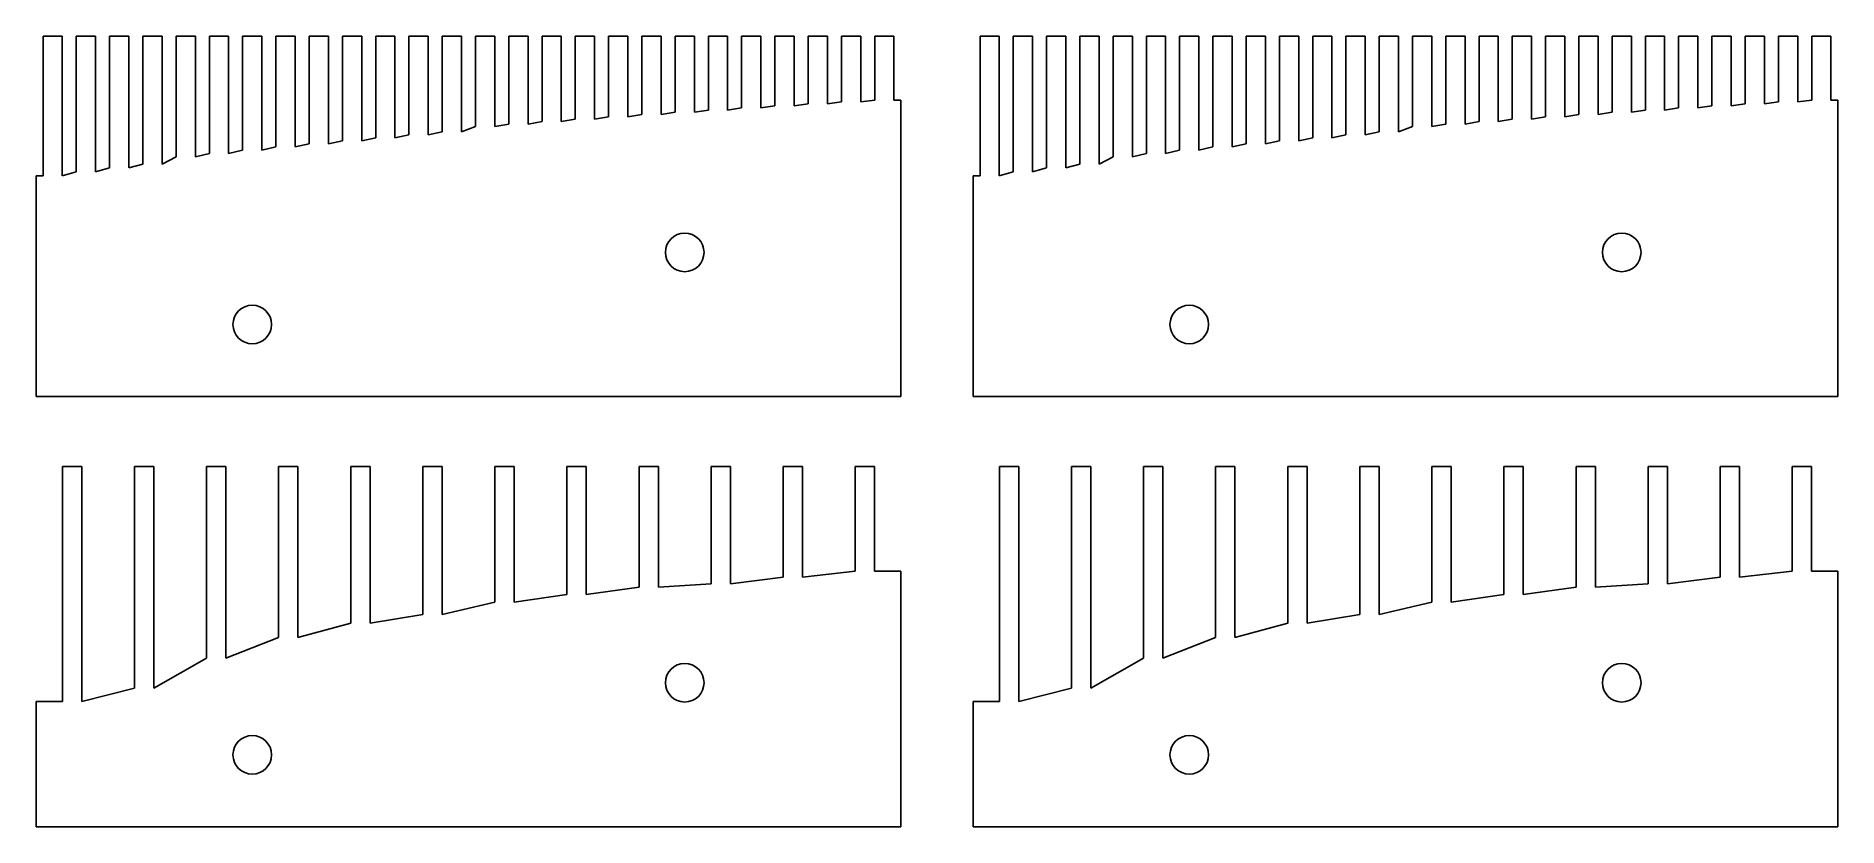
# Model space of a CAD drawing. Header units: inches. Extents: x 0.31 to 6.56, y 8.65 to 11.4.
import ezdxf

# ---------------------------------------------------------------- set-up
doc = ezdxf.new("R2010")
doc.units = ezdxf.units.IN
doc.header["$MEASUREMENT"] = 0

msp = doc.modelspace()

# ---------------------------------------------------------------- linework, layer by layer
at = {"color": 7}
for p, q in [((0.332, 10.9125), (0.332, 11.3967)), ((0.332, 11.3967), (0.3989, 11.3967)), ((0.3989, 11.3967), (0.3989, 10.9125)), ((0.4474, 10.9263), (0.4474, 11.3967)), ((0.4474, 11.3967), (0.5143, 11.3967)), ((0.5143, 11.3967), (0.5143, 10.9263)), ((0.5628, 10.9396), (0.5628, 11.3967)), ((0.5628, 11.3967), (0.6297, 11.3967)), ((0.6297, 11.3967), (0.6297, 10.9396)), ((0.6782, 10.9527), (0.6782, 11.3967)), ((0.6782, 11.3967), (0.745, 11.3967)), ((0.745, 11.3967), (0.745, 10.9527)), ((0.7936, 10.9776), (0.7936, 11.3967)), ((0.7936, 11.3967), (0.8604, 11.3967)), ((0.8604, 11.3967), (0.8604, 10.9776)), ((0.9089, 10.9895), (0.9089, 11.3967)), ((0.9089, 11.3967), (0.9758, 11.3967)), ((0.9758, 11.3967), (0.9758, 10.9895)), ((1.0243, 11.0011), (1.0243, 11.3967)), ((1.0243, 11.3967), (1.0912, 11.3967)), ((1.0912, 11.3967), (1.0912, 11.0011)), ((1.1397, 11.0124), (1.1397, 11.3967)), ((1.1397, 11.3967), (1.2066, 11.3967)), ((1.2066, 11.3967), (1.2066, 11.0124)), ((1.2551, 11.0233), (1.2551, 11.3967)), ((1.2551, 11.3967), (1.322, 11.3967)), ((1.322, 11.3967), (1.322, 11.0233)), ((1.3705, 11.0339), (1.3705, 11.3967)), ((1.3705, 11.3967), (1.4374, 11.3967)), ((1.4374, 11.3967), (1.4374, 11.0339)), ((1.4859, 11.0443), (1.4859, 11.3967)), ((1.4859, 11.3967), (1.5527, 11.3967)), ((1.5527, 11.3967), (1.5527, 11.0443)), ((1.6012, 11.0543), (1.6012, 11.3967)), ((1.6012, 11.3967), (1.6681, 11.3967)), ((1.6681, 11.3967), (1.6681, 11.0543)), ((1.7166, 11.0641), (1.7166, 11.3967)), ((1.7166, 11.3967), (1.7835, 11.3967)), ((1.7835, 11.3967), (1.7835, 11.0641)), ((1.832, 11.0827), (1.832, 11.3967)), ((1.832, 11.3967), (1.8989, 11.3967)), ((1.8989, 11.3967), (1.8989, 11.0827)), ((1.9474, 11.0917), (1.9474, 11.3967)), ((1.9474, 11.3967), (2.0143, 11.3967)), ((2.0143, 11.3967), (2.0143, 11.0917)), ((2.0628, 11.1004), (2.0628, 11.3967)), ((2.0628, 11.3967), (2.1297, 11.3967)), ((2.1297, 11.3967), (2.1297, 11.1004)), ((2.1782, 11.1088), (2.1782, 11.3967)), ((2.1782, 11.3967), (2.245, 11.3967)), ((2.245, 11.3967), (2.245, 11.1088)), ((2.2936, 11.117), (2.2936, 11.3967)), ((2.2936, 11.3967), (2.3604, 11.3967)), ((2.3604, 11.3967), (2.3604, 11.117)), ((2.4089, 11.125), (2.4089, 11.3967)), ((2.4089, 11.3967), (2.4758, 11.3967)), ((2.4758, 11.3967), (2.4758, 11.125)), ((2.5243, 11.1327), (2.5243, 11.3967)), ((2.5243, 11.3967), (2.5912, 11.3967)), ((2.5912, 11.3967), (2.5912, 11.1327)), ((2.6397, 11.1402), (2.6397, 11.3967)), ((2.6397, 11.3967), (2.7066, 11.3967)), ((2.7066, 11.3967), (2.7066, 11.1402)), ((2.7551, 11.1475), (2.7551, 11.3967)), ((2.7551, 11.3967), (2.822, 11.3967)), ((2.822, 11.3967), (2.822, 11.1475)), ((2.8705, 11.1546), (2.8705, 11.3967)), ((2.8705, 11.3967), (2.9374, 11.3967)), ((2.9374, 11.3967), (2.9374, 11.1546)), ((2.9859, 11.1615), (2.9859, 11.3967)), ((2.9859, 11.3967), (3.0527, 11.3967)), ((3.0527, 11.3967), (3.0527, 11.1615)), ((3.1012, 11.1682), (3.1012, 11.3967)), ((3.1012, 11.3967), (3.1681, 11.3967)), ((3.1681, 11.3967), (3.1681, 11.1682)), ((3.2166, 11.1747), (3.2166, 11.3967)), ((3.2166, 11.3967), (3.2835, 11.3967)), ((3.2835, 11.3967), (3.2835, 11.1747)), ((3.582, 10.9125), (3.582, 11.3967)), ((3.582, 11.3967), (3.6489, 11.3967)), ((3.6489, 11.3967), (3.6489, 10.9125)), ((3.6974, 10.9263), (3.6974, 11.3967)), ((3.6974, 11.3967), (3.7643, 11.3967)), ((3.7643, 11.3967), (3.7643, 10.9263)), ((3.8128, 10.9396), (3.8128, 11.3967)), ((3.8128, 11.3967), (3.8797, 11.3967)), ((3.8797, 11.3967), (3.8797, 10.9396)), ((3.9282, 10.9527), (3.9282, 11.3967)), ((3.9282, 11.3967), (3.995, 11.3967)), ((3.995, 11.3967), (3.995, 10.9527)), ((4.0436, 10.9776), (4.0436, 11.3967)), ((4.0436, 11.3967), (4.1104, 11.3967)), ((4.1104, 11.3967), (4.1104, 10.9776)), ((4.1589, 10.9895), (4.1589, 11.3967)), ((4.1589, 11.3967), (4.2258, 11.3967)), ((4.2258, 11.3967), (4.2258, 10.9895)), ((4.2743, 11.3967), (4.3412, 11.3967)), ((4.2743, 11.0011), (4.2743, 11.3967)), ((4.3412, 11.3967), (4.3412, 11.0011)), ((4.3897, 11.0124), (4.3897, 11.3967)), ((4.3897, 11.3967), (4.4566, 11.3967)), ((4.4566, 11.3967), (4.4566, 11.0124)), ((4.5051, 11.0233), (4.5051, 11.3967)), ((4.5051, 11.3967), (4.572, 11.3967)), ((4.572, 11.3967), (4.572, 11.0233)), ((4.6205, 11.0339), (4.6205, 11.3967)), ((4.6205, 11.3967), (4.6874, 11.3967)), ((4.6874, 11.3967), (4.6874, 11.0339)), ((4.7359, 11.3967), (4.8027, 11.3967)), ((4.7359, 11.0443), (4.7359, 11.3967)), ((4.8027, 11.3967), (4.8027, 11.0443)), ((4.8512, 11.0543), (4.8512, 11.3967)), ((4.8512, 11.3967), (4.9181, 11.3967)), ((4.9181, 11.3967), (4.9181, 11.0543)), ((4.9666, 11.0641), (4.9666, 11.3967)), ((4.9666, 11.3967), (5.0335, 11.3967)), ((5.0335, 11.3967), (5.0335, 11.0641)), ((5.082, 11.0827), (5.082, 11.3967)), ((5.082, 11.3967), (5.1489, 11.3967)), ((5.1489, 11.3967), (5.1489, 11.0827)), ((5.1974, 11.0917), (5.1974, 11.3967)), ((5.1974, 11.3967), (5.2643, 11.3967)), ((5.2643, 11.3967), (5.2643, 11.0917)), ((5.3128, 11.1004), (5.3128, 11.3967)), ((5.3128, 11.3967), (5.3797, 11.3967)), ((5.3797, 11.3967), (5.3797, 11.1004)), ((5.4282, 11.1088), (5.4282, 11.3967)), ((5.4282, 11.3967), (5.495, 11.3967)), ((5.495, 11.3967), (5.495, 11.1088)), ((5.5436, 11.117), (5.5436, 11.3967)), ((5.5436, 11.3967), (5.6104, 11.3967)), ((5.6104, 11.3967), (5.6104, 11.117)), ((5.6589, 11.125), (5.6589, 11.3967)), ((5.6589, 11.3967), (5.7258, 11.3967)), ((5.7258, 11.3967), (5.7258, 11.125)), ((5.7743, 11.1327), (5.7743, 11.3967)), ((5.7743, 11.3967), (5.8412, 11.3967)), ((5.8412, 11.3967), (5.8412, 11.1327)), ((5.8897, 11.1402), (5.8897, 11.3967)), ((5.8897, 11.3967), (5.9566, 11.3967)), ((5.9566, 11.3967), (5.9566, 11.1402)), ((6.0051, 11.1475), (6.0051, 11.3967)), ((6.0051, 11.3967), (6.072, 11.3967)), ((6.072, 11.3967), (6.072, 11.1475)), ((6.1205, 11.1546), (6.1205, 11.3967)), ((6.1205, 11.3967), (6.1874, 11.3967)), ((6.1874, 11.3967), (6.1874, 11.1546)), ((6.2359, 11.1615), (6.2359, 11.3967)), ((6.2359, 11.3967), (6.3027, 11.3967)), ((6.3027, 11.3967), (6.3027, 11.1615)), ((6.3512, 11.1682), (6.3512, 11.3967)), ((6.3512, 11.3967), (6.4181, 11.3967)), ((6.4181, 11.3967), (6.4181, 11.1682)), ((6.4666, 11.1747), (6.4666, 11.3967)), ((6.4666, 11.3967), (6.5335, 11.3967)), ((6.5335, 11.3967), (6.5335, 11.1747)), ((2.4758, 11.125), (2.5243, 11.1327)), ((2.5912, 11.1327), (2.6397, 11.1402)), ((2.7066, 11.1402), (2.7551, 11.1475)), ((2.822, 11.1475), (2.8705, 11.1546)), ((2.9374, 11.1546), (2.9859, 11.1615)), ((3.0527, 11.1615), (3.1012, 11.1682)), ((3.1681, 11.1682), (3.2166, 11.1747)), ((3.3078, 11.1747), (3.2835, 11.1747)), ((3.3078, 10.1467), (3.3078, 11.1747)), ((5.7258, 11.125), (5.7743, 11.1327)), ((5.8412, 11.1327), (5.8897, 11.1402)), ((5.9566, 11.1402), (6.0051, 11.1475)), ((6.072, 11.1475), (6.1205, 11.1546)), ((6.1874, 11.1546), (6.2359, 11.1615)), ((6.3027, 11.1615), (6.3512, 11.1682)), ((6.4181, 11.1682), (6.4666, 11.1747)), ((6.5578, 11.1747), (6.5335, 11.1747)), ((6.5578, 10.1467), (6.5578, 11.1747)), ((1.6681, 11.0543), (1.7166, 11.0641)), ((1.7835, 11.0641), (1.832, 11.0827)), ((1.8989, 11.0827), (1.9474, 11.0917)), ((2.0143, 11.0917), (2.0628, 11.1004)), ((2.1297, 11.1004), (2.1782, 11.1088)), ((2.245, 11.1088), (2.2936, 11.117)), ((2.3604, 11.117), (2.4089, 11.125)), ((4.9181, 11.0543), (4.9666, 11.0641)), ((5.0335, 11.0641), (5.082, 11.0827)), ((5.1489, 11.0827), (5.1974, 11.0917)), ((5.2643, 11.0917), (5.3128, 11.1004)), ((5.3797, 11.1004), (5.4282, 11.1088)), ((5.495, 11.1088), (5.5436, 11.117)), ((5.6104, 11.117), (5.6589, 11.125)), ((0.9758, 10.9895), (1.0243, 11.0011)), ((1.0912, 11.0011), (1.1397, 11.0124)), ((1.2066, 11.0124), (1.2551, 11.0233)), ((1.322, 11.0233), (1.3705, 11.0339)), ((1.4374, 11.0339), (1.4859, 11.0443)), ((1.5527, 11.0443), (1.6012, 11.0543)), ((4.2258, 10.9895), (4.2743, 11.0011)), ((4.3412, 11.0011), (4.3897, 11.0124)), ((4.4566, 11.0124), (4.5051, 11.0233)), ((4.572, 11.0233), (4.6205, 11.0339)), ((4.6874, 11.0339), (4.7359, 11.0443)), ((4.8027, 11.0443), (4.8512, 11.0543)), ((0.5143, 10.9263), (0.5628, 10.9396)), ((0.6297, 10.9396), (0.6782, 10.9527)), ((0.745, 10.9527), (0.7936, 10.9776)), ((0.8604, 10.9776), (0.9089, 10.9895)), ((3.7643, 10.9263), (3.8128, 10.9396)), ((3.8797, 10.9396), (3.9282, 10.9527)), ((3.995, 10.9527), (4.0436, 10.9776)), ((4.1104, 10.9776), (4.1589, 10.9895)), ((0.332, 10.9125), (0.3078, 10.9125)), ((0.3078, 10.9125), (0.3078, 10.1467)), ((0.3989, 10.9125), (0.4474, 10.9263)), ((3.582, 10.9125), (3.5578, 10.9125)), ((3.5578, 10.9125), (3.5578, 10.1467)), ((3.6489, 10.9125), (3.6974, 10.9263)), ((0.3078, 10.1467), (3.3078, 10.1467)), ((3.5578, 10.1467), (6.5578, 10.1467)), ((0.3993, 9.0901), (0.3993, 9.9046)), ((0.3993, 9.9046), (0.4662, 9.9046)), ((0.4662, 9.9046), (0.4662, 9.0901)), ((0.6493, 9.1358), (0.6493, 9.9046)), ((0.6493, 9.9046), (0.7162, 9.9046)), ((0.7162, 9.9046), (0.7162, 9.1358)), ((0.8993, 9.2392), (0.8993, 9.9046)), ((0.8993, 9.9046), (0.9662, 9.9046)), ((0.9662, 9.9046), (0.9662, 9.2392)), ((1.1493, 9.3118), (1.1493, 9.9046)), ((1.1493, 9.9046), (1.2162, 9.9046)), ((1.2162, 9.9046), (1.2162, 9.3118)), ((1.3993, 9.361), (1.3993, 9.9046)), ((1.3993, 9.9046), (1.4662, 9.9046)), ((1.4662, 9.9046), (1.4662, 9.361)), ((1.6493, 9.3915), (1.6493, 9.9046)), ((1.6493, 9.9046), (1.7162, 9.9046)), ((1.7162, 9.9046), (1.7162, 9.3915)), ((1.8993, 9.4341), (1.8993, 9.9046)), ((1.8993, 9.9046), (1.9662, 9.9046)), ((1.9662, 9.9046), (1.9662, 9.4341)), ((2.1493, 9.4605), (2.1493, 9.9046)), ((2.1493, 9.9046), (2.2162, 9.9046)), ((2.2162, 9.9046), (2.2162, 9.4605)), ((2.3993, 9.4854), (2.3993, 9.9046)), ((2.3993, 9.9046), (2.4662, 9.9046)), ((2.4662, 9.9046), (2.4662, 9.4854)), ((2.6493, 9.4973), (2.6493, 9.9046)), ((2.6493, 9.9046), (2.7162, 9.9046)), ((2.7162, 9.9046), (2.7162, 9.4973)), ((2.8993, 9.5202), (2.8993, 9.9046)), ((2.8993, 9.9046), (2.9662, 9.9046)), ((2.9662, 9.9046), (2.9662, 9.5202)), ((3.1493, 9.5418), (3.1493, 9.9046)), ((3.1493, 9.9046), (3.2162, 9.9046)), ((3.2162, 9.9046), (3.2162, 9.5418)), ((3.6493, 9.0901), (3.6493, 9.9046)), ((3.6493, 9.9046), (3.7162, 9.9046)), ((3.7162, 9.9046), (3.7162, 9.0901)), ((3.8993, 9.1358), (3.8993, 9.9046)), ((3.8993, 9.9046), (3.9662, 9.9046)), ((3.9662, 9.9046), (3.9662, 9.1358)), ((4.1493, 9.9046), (4.2162, 9.9046)), ((4.1493, 9.2392), (4.1493, 9.9046)), ((4.2162, 9.9046), (4.2162, 9.2392)), ((4.3993, 9.9046), (4.4662, 9.9046)), ((4.3993, 9.3118), (4.3993, 9.9046)), ((4.4662, 9.9046), (4.4662, 9.3118)), ((4.6493, 9.361), (4.6493, 9.9046)), ((4.6493, 9.9046), (4.7162, 9.9046)), ((4.7162, 9.9046), (4.7162, 9.361)), ((4.8993, 9.3915), (4.8993, 9.9046)), ((4.8993, 9.9046), (4.9662, 9.9046)), ((4.9662, 9.9046), (4.9662, 9.3915)), ((5.1493, 9.4341), (5.1493, 9.9046)), ((5.1493, 9.9046), (5.2162, 9.9046)), ((5.2162, 9.9046), (5.2162, 9.4341)), ((5.3993, 9.9046), (5.4662, 9.9046)), ((5.3993, 9.4605), (5.3993, 9.9046)), ((5.4662, 9.9046), (5.4662, 9.4605)), ((5.6493, 9.4854), (5.6493, 9.9046)), ((5.6493, 9.9046), (5.7162, 9.9046)), ((5.7162, 9.9046), (5.7162, 9.4854)), ((5.8993, 9.9046), (5.9662, 9.9046)), ((5.8993, 9.4973), (5.8993, 9.9046)), ((5.9662, 9.9046), (5.9662, 9.4973)), ((6.1493, 9.5202), (6.1493, 9.9046)), ((6.1493, 9.9046), (6.2162, 9.9046)), ((6.2162, 9.9046), (6.2162, 9.5202)), ((6.3993, 9.5418), (6.3993, 9.9046)), ((6.3993, 9.9046), (6.4662, 9.9046)), ((6.4662, 9.9046), (6.4662, 9.5418)), ((2.7162, 9.4973), (2.8993, 9.5202)), ((2.9662, 9.5202), (3.1493, 9.5418)), ((3.3078, 9.5418), (3.2162, 9.5418)), ((3.3078, 8.6546), (3.3078, 9.5418)), ((5.9662, 9.4973), (6.1493, 9.5202)), ((6.2162, 9.5202), (6.3993, 9.5418)), ((6.5578, 9.5418), (6.4662, 9.5418)), ((6.5578, 8.6546), (6.5578, 9.5418)), ((1.9662, 9.4341), (2.1493, 9.4605)), ((2.2162, 9.4605), (2.3993, 9.4854)), ((2.4662, 9.4854), (2.6493, 9.4973)), ((5.2162, 9.4341), (5.3993, 9.4605)), ((5.4662, 9.4605), (5.6493, 9.4854)), ((5.7162, 9.4854), (5.8993, 9.4973)), ((1.4662, 9.361), (1.6493, 9.3915)), ((1.7162, 9.3915), (1.8993, 9.4341)), ((4.7162, 9.361), (4.8993, 9.3915)), ((4.9662, 9.3915), (5.1493, 9.4341)), ((1.2162, 9.3118), (1.3993, 9.361)), ((4.4662, 9.3118), (4.6493, 9.361)), ((0.9662, 9.2392), (1.1493, 9.3118)), ((4.2162, 9.2392), (4.3993, 9.3118)), ((0.7162, 9.1358), (0.8993, 9.2392)), ((3.9662, 9.1358), (4.1493, 9.2392)), ((0.4662, 9.0901), (0.6493, 9.1358)), ((3.7162, 9.0901), (3.8993, 9.1358)), ((0.3993, 9.0901), (0.3078, 9.0901)), ((0.3078, 9.0901), (0.3078, 8.6546)), ((3.6493, 9.0901), (3.5578, 9.0901)), ((3.5578, 9.0901), (3.5578, 8.6546)), ((0.3078, 8.6546), (3.3078, 8.6546)), ((3.5578, 8.6546), (6.5578, 8.6546))]:
    msp.add_line(p, q, dxfattribs=at)
for centre in [(2.5578, 10.6467), (5.8078, 10.6467), (1.0578, 10.3967), (4.3078, 10.3967), (2.5578, 9.1546), (5.8078, 9.1546), (1.0578, 8.9046), (4.3078, 8.9046)]:
    msp.add_circle(centre, 0.0669, dxfattribs=at)

doc.saveas('drawing.dxf')
